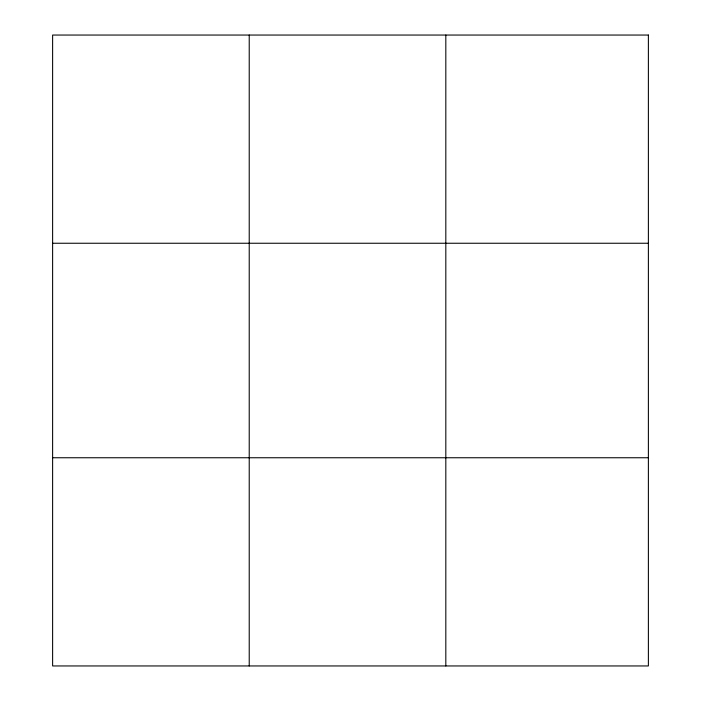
<?xml version="1.0" encoding="UTF-8"?>
<svg xmlns="http://www.w3.org/2000/svg" width="701" height="701" viewBox="0 0 701 701"><rect width="100%" height="100%" fill="white"/><g stroke="black" fill="none" stroke-linecap="round" stroke-linejoin="round"><path stroke-width="1.05" d="M249.223 665.95L249.223 35.05M445.818 665.95L445.818 35.05M52.619 243.247L648.381 243.247M52.619 457.753L648.381 457.753M648.381 35.05L648.381 665.95L52.619 665.95L52.619 35.05L648.381 35.05"/></g></svg>
